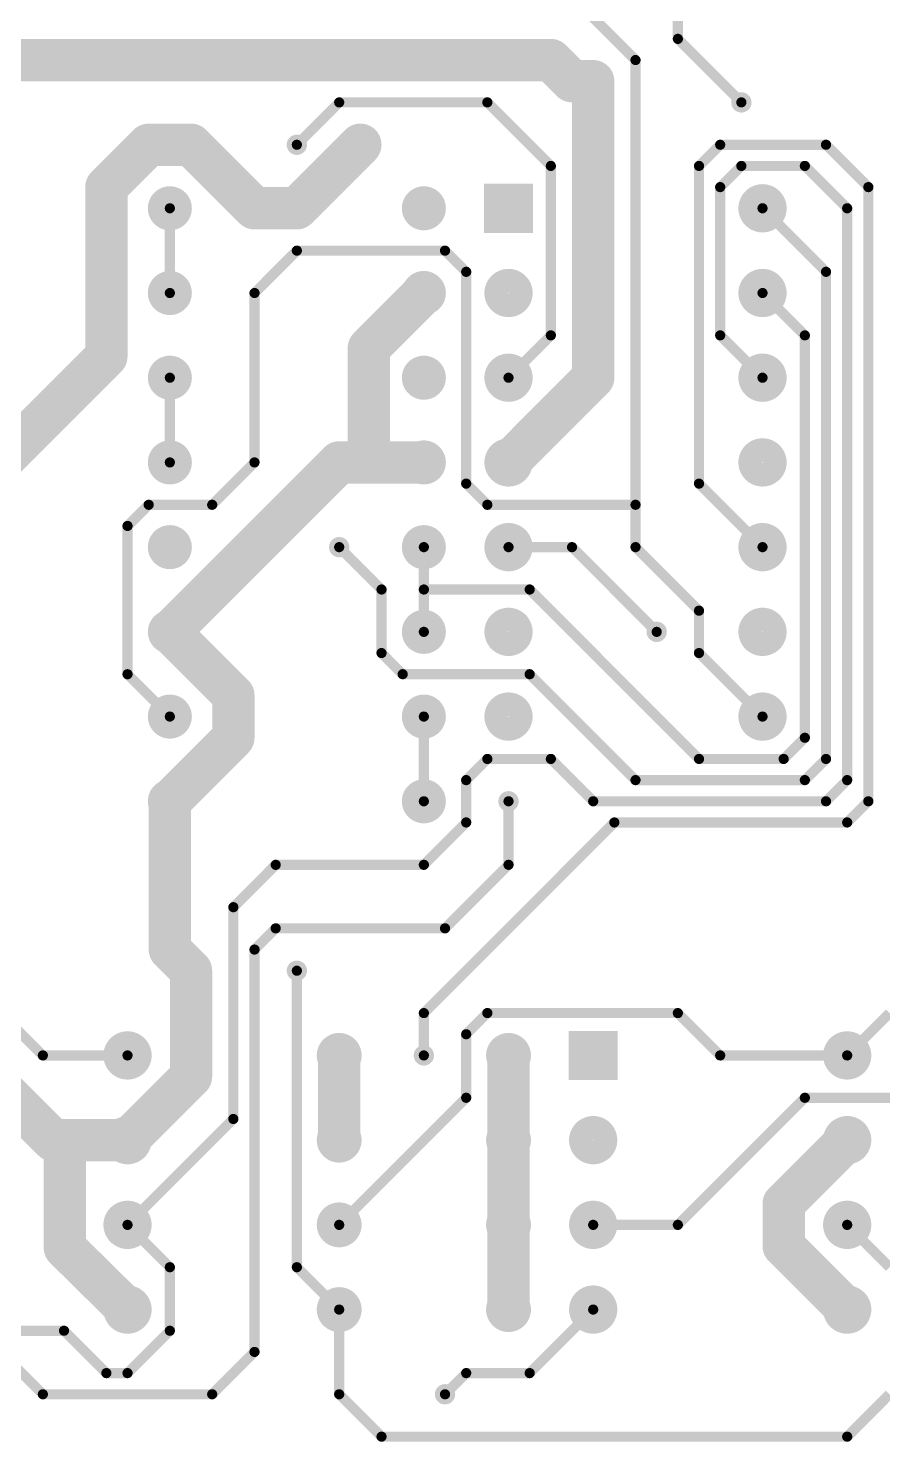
# Model space of a CAD drawing. Extents: x 0.24 to 7.39, y 0.21 to 4.62.
# Drawn here: x 4.829 to 5.838, y 0.365 to 2.034 of the extents above; entities that cross this region are included whole.
import ezdxf

# ---------------------------------------------------------------- set-up
doc = ezdxf.new("R2010")
doc.units = 0

msp = doc.modelspace()

# ---------------------------------------------------------------- linework, layer by layer
at = {"layer": 'BOT'}
for points, const_width in [([(5.596, 2.021), (5.596, 3.021)], 0.012), ([(5.546, 1.996), (5.496, 2.046)], 0.012), ([(4.621, 1.996), (5.446, 1.996)], 0.05), ([(5.446, 1.996), (5.471, 1.971)], 0.05), ([(5.671, 1.946), (5.596, 2.021)], 0.012), ([(5.471, 1.971), (5.496, 1.971)], 0.05), ([(5.496, 1.971), (5.496, 1.621)], 0.05), ([(5.496, 1.971), (5.496, 1.621)], 0.05), ([(5.546, 1.471), (5.546, 1.996)], 0.012), ([(5.146, 1.896), (5.196, 1.946)], 0.012), ([(5.196, 1.946), (5.371, 1.946)], 0.012), ([(5.371, 1.946), (5.446, 1.871)], 0.012), ([(4.971, 1.896), (4.921, 1.846)], 0.05), ([(5.021, 1.896), (4.971, 1.896)], 0.05), ([(5.096, 1.821), (5.021, 1.896)], 0.05), ([(5.221, 1.896), (5.146, 1.821)], 0.05), ([(5.621, 1.871), (5.646, 1.896)], 0.012), ([(5.646, 1.896), (5.771, 1.896)], 0.012), ([(5.771, 1.896), (5.821, 1.846)], 0.012), ([(4.921, 1.846), (4.921, 1.646)], 0.05), ([(5.446, 1.871), (5.446, 1.671)], 0.012), ([(5.621, 1.496), (5.621, 1.871)], 0.012), ([(5.671, 1.871), (5.646, 1.846)], 0.012), ([(5.746, 1.871), (5.671, 1.871)], 0.012), ([(5.796, 1.821), (5.746, 1.871)], 0.012), ([(5.146, 1.821), (5.096, 1.821)], 0.05), ([(5.646, 1.846), (5.646, 1.671)], 0.012), ([(5.821, 1.846), (5.821, 1.121)], 0.012), ([(4.996, 1.721), (4.996, 1.821)], 0.012), ([(5.696, 1.821), (5.771, 1.746)], 0.012), ([(5.796, 1.146), (5.796, 1.821)], 0.012), ([(5.146, 1.771), (5.096, 1.721)], 0.012), ([(5.321, 1.771), (5.146, 1.771)], 0.012), ([(5.346, 1.746), (5.321, 1.771)], 0.012), ([(5.346, 1.496), (5.346, 1.746)], 0.012), ([(5.771, 1.746), (5.771, 1.171)], 0.012), ([(5.296, 1.721), (5.231, 1.656)], 0.05), ([(5.096, 1.721), (5.096, 1.521)], 0.012), ([(5.696, 1.721), (5.746, 1.671)], 0.012), ([(4.921, 1.646), (4.796, 1.521)], 0.05), ([(5.231, 1.656), (5.231, 1.521)], 0.05), ([(5.446, 1.671), (5.396, 1.621)], 0.012), ([(5.646, 1.671), (5.696, 1.621)], 0.012), ([(5.746, 1.671), (5.746, 1.196)], 0.012), ([(5.496, 1.621), (5.396, 1.521)], 0.05), ([(5.496, 1.621), (5.396, 1.521)], 0.05), ([(4.996, 1.521), (4.996, 1.621)], 0.012), ([(5.196, 1.521), (4.996, 1.321)], 0.05), ([(5.231, 1.521), (5.196, 1.521)], 0.05), ([(5.231, 1.521), (5.296, 1.521)], 0.05), ([(5.296, 1.521), (5.231, 1.521)], 0.05), ([(5.096, 1.521), (5.046, 1.471)], 0.012), ([(5.371, 1.471), (5.346, 1.496)], 0.012), ([(5.696, 1.421), (5.621, 1.496)], 0.012), ([(4.971, 1.471), (4.946, 1.446)], 0.012), ([(5.046, 1.471), (4.971, 1.471)], 0.012), ([(5.546, 1.471), (5.371, 1.471)], 0.012), ([(5.546, 1.421), (5.546, 1.471)], 0.012), ([(5.546, 1.421), (5.546, 1.471)], 0.012), ([(4.946, 1.446), (4.946, 1.271)], 0.012), ([(5.246, 1.371), (5.196, 1.421)], 0.012), ([(5.296, 1.371), (5.296, 1.421)], 0.012), ([(5.471, 1.421), (5.396, 1.421)], 0.012), ([(5.571, 1.321), (5.471, 1.421)], 0.012), ([(5.621, 1.346), (5.546, 1.421)], 0.012), ([(5.621, 1.346), (5.546, 1.421)], 0.012), ([(5.246, 1.296), (5.246, 1.371)], 0.012), ([(5.296, 1.321), (5.296, 1.371)], 0.012), ([(5.421, 1.371), (5.296, 1.371)], 0.012), ([(5.296, 1.371), (5.296, 1.321)], 0.012), ([(5.621, 1.171), (5.421, 1.371)], 0.012), ([(5.621, 1.296), (5.621, 1.346)], 0.012), ([(5.621, 1.296), (5.621, 1.346)], 0.012), ([(4.996, 1.321), (5.071, 1.246)], 0.05), ([(5.271, 1.271), (5.246, 1.296)], 0.012), ([(5.696, 1.221), (5.621, 1.296)], 0.012), ([(5.696, 1.221), (5.621, 1.296)], 0.012), ([(4.946, 1.271), (4.996, 1.221)], 0.012), ([(5.071, 1.246), (5.071, 1.196)], 0.05), ([(5.421, 1.271), (5.271, 1.271)], 0.012), ([(5.546, 1.146), (5.421, 1.271)], 0.012), ([(5.071, 1.196), (4.996, 1.121)], 0.05), ([(5.296, 1.121), (5.296, 1.221)], 0.012), ([(5.746, 1.196), (5.721, 1.171)], 0.012), ([(5.346, 1.146), (5.371, 1.171)], 0.012), ([(5.371, 1.171), (5.446, 1.171)], 0.012), ([(5.446, 1.171), (5.496, 1.121)], 0.012), ([(5.721, 1.171), (5.621, 1.171)], 0.012), ([(5.771, 1.171), (5.746, 1.146)], 0.012), ([(5.346, 1.096), (5.346, 1.146)], 0.012), ([(5.746, 1.146), (5.546, 1.146)], 0.012), ([(5.771, 1.121), (5.796, 1.146)], 0.012), ([(4.996, 1.121), (4.996, 0.946)], 0.05), ([(5.396, 1.046), (5.396, 1.121)], 0.012), ([(5.496, 1.121), (5.771, 1.121)], 0.012), ([(5.821, 1.121), (5.796, 1.096)], 0.012), ([(5.296, 1.046), (5.346, 1.096)], 0.012), ([(5.521, 1.096), (5.296, 0.871)], 0.012), ([(5.796, 1.096), (5.521, 1.096)], 0.012), ([(5.071, 0.996), (5.121, 1.046)], 0.012), ([(5.121, 1.046), (5.296, 1.046)], 0.012), ([(5.321, 0.971), (5.396, 1.046)], 0.012), ([(5.071, 0.746), (5.071, 0.996)], 0.012), ([(4.996, 0.946), (5.021, 0.921)], 0.05), ([(5.096, 0.946), (5.121, 0.971)], 0.012), ([(5.121, 0.971), (5.321, 0.971)], 0.012), ([(4.721, 0.946), (4.846, 0.821)], 0.012), ([(5.096, 0.471), (5.096, 0.946)], 0.012), ([(5.021, 0.921), (5.021, 0.796)], 0.05), ([(4.858, 0.721), (4.683, 0.896)], 0.05), ([(5.146, 0.921), (5.146, 0.571)], 0.012), ([(5.296, 0.871), (5.296, 0.821)], 0.012), ([(5.346, 0.846), (5.371, 0.871)], 0.012), ([(5.371, 0.871), (5.596, 0.871)], 0.012), ([(5.596, 0.871), (5.646, 0.821)], 0.012), ([(5.796, 0.821), (5.846, 0.871)], 0.012), ([(5.346, 0.771), (5.346, 0.846)], 0.012), ([(5.196, 0.721), (5.196, 0.821)], 0.05), ([(5.396, 0.721), (5.396, 0.821)], 0.05), ([(4.846, 0.821), (4.946, 0.821)], 0.012), ([(5.021, 0.796), (4.946, 0.721)], 0.05), ([(5.646, 0.821), (5.796, 0.821)], 0.012), ([(5.196, 0.621), (5.346, 0.771)], 0.012), ([(5.596, 0.621), (5.746, 0.771)], 0.012), ([(5.746, 0.771), (5.871, 0.771)], 0.012), ([(4.946, 0.621), (5.071, 0.746)], 0.012), ([(4.872, 0.721), (4.858, 0.721)], 0.05), ([(4.946, 0.721), (4.872, 0.721)], 0.05), ([(4.946, 0.721), (4.872, 0.721)], 0.05), ([(4.872, 0.721), (4.872, 0.594)], 0.05), ([(5.396, 0.621), (5.396, 0.721)], 0.05), ([(5.796, 0.721), (5.721, 0.646)], 0.05), ([(5.721, 0.646), (5.721, 0.596)], 0.05), ([(5.396, 0.521), (5.396, 0.621)], 0.05), ([(4.872, 0.594), (4.946, 0.521)], 0.05), ([(4.996, 0.571), (4.946, 0.621)], 0.012), ([(5.496, 0.621), (5.596, 0.621)], 0.012), ([(5.721, 0.596), (5.796, 0.521)], 0.05), ([(5.846, 0.571), (5.796, 0.621)], 0.012), ([(4.996, 0.496), (4.996, 0.571)], 0.012), ([(5.146, 0.571), (5.196, 0.521)], 0.012), ([(5.196, 0.521), (5.196, 0.421)], 0.012), ([(5.496, 0.521), (5.421, 0.446)], 0.012), ([(4.746, 0.496), (4.871, 0.496)], 0.012), ([(4.871, 0.496), (4.921, 0.446)], 0.012), ([(4.946, 0.446), (4.996, 0.496)], 0.012), ([(4.796, 0.471), (4.846, 0.421)], 0.012), ([(5.046, 0.421), (5.096, 0.471)], 0.012), ([(4.921, 0.446), (4.946, 0.446)], 0.012), ([(5.346, 0.446), (5.321, 0.421)], 0.012), ([(5.421, 0.446), (5.346, 0.446)], 0.012), ([(4.846, 0.421), (5.046, 0.421)], 0.012), ([(5.196, 0.421), (5.246, 0.371)], 0.012), ([(5.796, 0.371), (5.846, 0.421)], 0.012), ([(5.246, 0.371), (5.796, 0.371)], 0.012)]:
    msp.add_lwpolyline(points, dxfattribs=dict(at, const_width=const_width))
for points, const_width in [([(5.4335, 1.996, 1), (5.4585, 1.996, 1)], 0.025), ([(5.4335, 1.996, 1), (5.4585, 1.996, 1)], 0.025), ([(5.593, 2.021, 1), (5.599, 2.021, 1)], 0.006), ([(5.593, 2.021, 1), (5.599, 2.021, 1)], 0.006), ([(5.4585, 1.971, 1), (5.4835, 1.971, 1)], 0.025), ([(5.4585, 1.971, 1), (5.4835, 1.971, 1)], 0.025), ([(5.4835, 1.971, 1), (5.5085, 1.971, 1)], 0.025), ([(5.4835, 1.971, 1), (5.5085, 1.971, 1)], 0.025), ([(5.4835, 1.971, 1), (5.5085, 1.971, 1)], 0.025), ([(5.543, 1.996, 1), (5.549, 1.996, 1)], 0.006), ([(5.543, 1.996, 1), (5.549, 1.996, 1)], 0.006), ([(5.49, 1.971, 1), (5.502, 1.971, 1)], 0.012), ([(5.665, 1.946, 1), (5.677, 1.946, 1)], 0.012), ([(5.193, 1.946, 1), (5.199, 1.946, 1)], 0.006), ([(5.193, 1.946, 1), (5.199, 1.946, 1)], 0.006), ([(5.368, 1.946, 1), (5.374, 1.946, 1)], 0.006), ([(5.368, 1.946, 1), (5.374, 1.946, 1)], 0.006), ([(5.668, 1.946, 1), (5.674, 1.946, 1)], 0.006), ([(4.9585, 1.896, 1), (4.9835, 1.896, 1)], 0.025), ([(4.9585, 1.896, 1), (4.9835, 1.896, 1)], 0.025), ([(5.0085, 1.896, 1), (5.0335, 1.896, 1)], 0.025), ([(5.0085, 1.896, 1), (5.0335, 1.896, 1)], 0.025), ([(5.2085, 1.896, 1), (5.2335, 1.896, 1)], 0.025), ([(5.14, 1.896, 1), (5.152, 1.896, 1)], 0.012), ([(5.215, 1.896, 1), (5.227, 1.896, 1)], 0.012), ([(5.143, 1.896, 1), (5.149, 1.896, 1)], 0.006), ([(5.643, 1.896, 1), (5.649, 1.896, 1)], 0.006), ([(5.643, 1.896, 1), (5.649, 1.896, 1)], 0.006), ([(5.768, 1.896, 1), (5.774, 1.896, 1)], 0.006), ([(5.768, 1.896, 1), (5.774, 1.896, 1)], 0.006), ([(4.9085, 1.846, 1), (4.9335, 1.846, 1)], 0.025), ([(4.9085, 1.846, 1), (4.9335, 1.846, 1)], 0.025), ([(5.443, 1.871, 1), (5.449, 1.871, 1)], 0.006), ([(5.443, 1.871, 1), (5.449, 1.871, 1)], 0.006), ([(5.618, 1.871, 1), (5.624, 1.871, 1)], 0.006), ([(5.618, 1.871, 1), (5.624, 1.871, 1)], 0.006), ([(5.668, 1.871, 1), (5.674, 1.871, 1)], 0.006), ([(5.668, 1.871, 1), (5.674, 1.871, 1)], 0.006), ([(5.743, 1.871, 1), (5.749, 1.871, 1)], 0.006), ([(5.743, 1.871, 1), (5.749, 1.871, 1)], 0.006), ([(4.983, 1.821, 1), (5.009, 1.821, 1)], 0.026), ([(5.0835, 1.821, 1), (5.1085, 1.821, 1)], 0.025), ([(5.0835, 1.821, 1), (5.1085, 1.821, 1)], 0.025), ([(5.1335, 1.821, 1), (5.1585, 1.821, 1)], 0.025), ([(5.1335, 1.821, 1), (5.1585, 1.821, 1)], 0.025), ([(5.283, 1.821, 1), (5.309, 1.821, 1)], 0.026), ([(5.643, 1.846, 1), (5.649, 1.846, 1)], 0.006), ([(5.643, 1.846, 1), (5.649, 1.846, 1)], 0.006), ([(5.682, 1.821, 1), (5.71, 1.821, 1)], 0.029), ([(5.818, 1.846, 1), (5.824, 1.846, 1)], 0.006), ([(5.818, 1.846, 1), (5.824, 1.846, 1)], 0.006), ([(4.993, 1.821, 1), (4.999, 1.821, 1)], 0.006), ([(5.693, 1.821, 1), (5.699, 1.821, 1)], 0.006), ([(5.793, 1.821, 1), (5.799, 1.821, 1)], 0.006), ([(5.793, 1.821, 1), (5.799, 1.821, 1)], 0.006), ([(5.143, 1.771, 1), (5.149, 1.771, 1)], 0.006), ([(5.143, 1.771, 1), (5.149, 1.771, 1)], 0.006), ([(5.318, 1.771, 1), (5.324, 1.771, 1)], 0.006), ([(5.318, 1.771, 1), (5.324, 1.771, 1)], 0.006), ([(5.343, 1.746, 1), (5.349, 1.746, 1)], 0.006), ([(5.343, 1.746, 1), (5.349, 1.746, 1)], 0.006), ([(5.768, 1.746, 1), (5.774, 1.746, 1)], 0.006), ([(5.768, 1.746, 1), (5.774, 1.746, 1)], 0.006), ([(4.983, 1.721, 1), (5.009, 1.721, 1)], 0.026), ([(5.283, 1.721, 1), (5.309, 1.721, 1)], 0.026), ([(5.2835, 1.721, 1), (5.3085, 1.721, 1)], 0.025), ([(5.382, 1.721, 1), (5.41, 1.721, 1)], 0.029), ([(5.682, 1.721, 1), (5.71, 1.721, 1)], 0.029), ([(4.993, 1.721, 1), (4.999, 1.721, 1)], 0.006), ([(5.093, 1.721, 1), (5.099, 1.721, 1)], 0.006), ([(5.093, 1.721, 1), (5.099, 1.721, 1)], 0.006), ([(5.693, 1.721, 1), (5.699, 1.721, 1)], 0.006), ([(4.9085, 1.646, 1), (4.9335, 1.646, 1)], 0.025), ([(4.9085, 1.646, 1), (4.9335, 1.646, 1)], 0.025), ([(5.2185, 1.656, 1), (5.2435, 1.656, 1)], 0.025), ([(5.2185, 1.656, 1), (5.2435, 1.656, 1)], 0.025), ([(5.443, 1.671, 1), (5.449, 1.671, 1)], 0.006), ([(5.443, 1.671, 1), (5.449, 1.671, 1)], 0.006), ([(5.643, 1.671, 1), (5.649, 1.671, 1)], 0.006), ([(5.643, 1.671, 1), (5.649, 1.671, 1)], 0.006), ([(5.743, 1.671, 1), (5.749, 1.671, 1)], 0.006), ([(5.743, 1.671, 1), (5.749, 1.671, 1)], 0.006), ([(4.983, 1.621, 1), (5.009, 1.621, 1)], 0.026), ([(5.283, 1.621, 1), (5.309, 1.621, 1)], 0.026), ([(5.382, 1.621, 1), (5.41, 1.621, 1)], 0.029), ([(5.4835, 1.621, 1), (5.5085, 1.621, 1)], 0.025), ([(5.4835, 1.621, 1), (5.5085, 1.621, 1)], 0.025), ([(5.4835, 1.621, 1), (5.5085, 1.621, 1)], 0.025), ([(5.4835, 1.621, 1), (5.5085, 1.621, 1)], 0.025), ([(5.682, 1.621, 1), (5.71, 1.621, 1)], 0.029), ([(4.993, 1.621, 1), (4.999, 1.621, 1)], 0.006), ([(5.393, 1.621, 1), (5.399, 1.621, 1)], 0.006), ([(5.693, 1.621, 1), (5.699, 1.621, 1)], 0.006), ([(4.983, 1.521, 1), (5.009, 1.521, 1)], 0.026), ([(5.1835, 1.521, 1), (5.2085, 1.521, 1)], 0.025), ([(5.1835, 1.521, 1), (5.2085, 1.521, 1)], 0.025), ([(5.2185, 1.521, 1), (5.2435, 1.521, 1)], 0.025), ([(5.2185, 1.521, 1), (5.2435, 1.521, 1)], 0.025), ([(5.2185, 1.521, 1), (5.2435, 1.521, 1)], 0.025), ([(5.2185, 1.521, 1), (5.2435, 1.521, 1)], 0.025), ([(5.283, 1.521, 1), (5.309, 1.521, 1)], 0.026), ([(5.2835, 1.521, 1), (5.3085, 1.521, 1)], 0.025), ([(5.2835, 1.521, 1), (5.3085, 1.521, 1)], 0.025), ([(5.382, 1.521, 1), (5.41, 1.521, 1)], 0.029), ([(5.3835, 1.521, 1), (5.4085, 1.521, 1)], 0.025), ([(5.3835, 1.521, 1), (5.4085, 1.521, 1)], 0.025), ([(5.682, 1.521, 1), (5.71, 1.521, 1)], 0.029), ([(4.993, 1.521, 1), (4.999, 1.521, 1)], 0.006), ([(5.093, 1.521, 1), (5.099, 1.521, 1)], 0.006), ([(5.093, 1.521, 1), (5.099, 1.521, 1)], 0.006), ([(5.343, 1.496, 1), (5.349, 1.496, 1)], 0.006), ([(5.343, 1.496, 1), (5.349, 1.496, 1)], 0.006), ([(5.618, 1.496, 1), (5.624, 1.496, 1)], 0.006), ([(5.618, 1.496, 1), (5.624, 1.496, 1)], 0.006), ([(4.968, 1.471, 1), (4.974, 1.471, 1)], 0.006), ([(4.968, 1.471, 1), (4.974, 1.471, 1)], 0.006), ([(5.043, 1.471, 1), (5.049, 1.471, 1)], 0.006), ([(5.043, 1.471, 1), (5.049, 1.471, 1)], 0.006), ([(5.368, 1.471, 1), (5.374, 1.471, 1)], 0.006), ([(5.368, 1.471, 1), (5.374, 1.471, 1)], 0.006), ([(5.543, 1.471, 1), (5.549, 1.471, 1)], 0.006), ([(5.543, 1.471, 1), (5.549, 1.471, 1)], 0.006), ([(5.543, 1.471, 1), (5.549, 1.471, 1)], 0.006), ([(5.543, 1.471, 1), (5.549, 1.471, 1)], 0.006), ([(4.943, 1.446, 1), (4.949, 1.446, 1)], 0.006), ([(4.943, 1.446, 1), (4.949, 1.446, 1)], 0.006), ([(4.983, 1.421, 1), (5.009, 1.421, 1)], 0.026), ([(5.283, 1.421, 1), (5.309, 1.421, 1)], 0.026), ([(5.382, 1.421, 1), (5.41, 1.421, 1)], 0.029), ([(5.682, 1.421, 1), (5.71, 1.421, 1)], 0.029), ([(5.19, 1.421, 1), (5.202, 1.421, 1)], 0.012), ([(5.193, 1.421, 1), (5.199, 1.421, 1)], 0.006), ([(5.293, 1.421, 1), (5.299, 1.421, 1)], 0.006), ([(5.393, 1.421, 1), (5.399, 1.421, 1)], 0.006), ([(5.468, 1.421, 1), (5.474, 1.421, 1)], 0.006), ([(5.468, 1.421, 1), (5.474, 1.421, 1)], 0.006), ([(5.543, 1.421, 1), (5.549, 1.421, 1)], 0.006), ([(5.543, 1.421, 1), (5.549, 1.421, 1)], 0.006), ([(5.543, 1.421, 1), (5.549, 1.421, 1)], 0.006), ([(5.543, 1.421, 1), (5.549, 1.421, 1)], 0.006), ([(5.693, 1.421, 1), (5.699, 1.421, 1)], 0.006), ([(5.243, 1.371, 1), (5.249, 1.371, 1)], 0.006), ([(5.243, 1.371, 1), (5.249, 1.371, 1)], 0.006), ([(5.293, 1.371, 1), (5.299, 1.371, 1)], 0.006), ([(5.293, 1.371, 1), (5.299, 1.371, 1)], 0.006), ([(5.293, 1.371, 1), (5.299, 1.371, 1)], 0.006), ([(5.293, 1.371, 1), (5.299, 1.371, 1)], 0.006), ([(5.418, 1.371, 1), (5.424, 1.371, 1)], 0.006), ([(5.418, 1.371, 1), (5.424, 1.371, 1)], 0.006), ([(5.618, 1.346, 1), (5.624, 1.346, 1)], 0.006), ([(5.618, 1.346, 1), (5.624, 1.346, 1)], 0.006), ([(5.618, 1.346, 1), (5.624, 1.346, 1)], 0.006), ([(5.618, 1.346, 1), (5.624, 1.346, 1)], 0.006), ([(4.983, 1.321, 1), (5.009, 1.321, 1)], 0.026), ([(4.9835, 1.321, 1), (5.0085, 1.321, 1)], 0.025), ([(4.9835, 1.321, 1), (5.0085, 1.321, 1)], 0.025), ([(5.283, 1.321, 1), (5.309, 1.321, 1)], 0.026), ([(5.382, 1.321, 1), (5.41, 1.321, 1)], 0.029), ([(5.682, 1.321, 1), (5.71, 1.321, 1)], 0.029), ([(5.293, 1.321, 1), (5.299, 1.321, 1)], 0.006), ([(5.293, 1.321, 1), (5.299, 1.321, 1)], 0.006), ([(5.565, 1.321, 1), (5.577, 1.321, 1)], 0.012), ([(5.568, 1.321, 1), (5.574, 1.321, 1)], 0.006), ([(5.243, 1.296, 1), (5.249, 1.296, 1)], 0.006), ([(5.243, 1.296, 1), (5.249, 1.296, 1)], 0.006), ([(5.618, 1.296, 1), (5.624, 1.296, 1)], 0.006), ([(5.618, 1.296, 1), (5.624, 1.296, 1)], 0.006), ([(5.618, 1.296, 1), (5.624, 1.296, 1)], 0.006), ([(5.618, 1.296, 1), (5.624, 1.296, 1)], 0.006), ([(4.943, 1.271, 1), (4.949, 1.271, 1)], 0.006), ([(4.943, 1.271, 1), (4.949, 1.271, 1)], 0.006), ([(5.0585, 1.246, 1), (5.0835, 1.246, 1)], 0.025), ([(5.0585, 1.246, 1), (5.0835, 1.246, 1)], 0.025), ([(5.268, 1.271, 1), (5.274, 1.271, 1)], 0.006), ([(5.268, 1.271, 1), (5.274, 1.271, 1)], 0.006), ([(5.418, 1.271, 1), (5.424, 1.271, 1)], 0.006), ([(5.418, 1.271, 1), (5.424, 1.271, 1)], 0.006), ([(4.983, 1.221, 1), (5.009, 1.221, 1)], 0.026), ([(5.283, 1.221, 1), (5.309, 1.221, 1)], 0.026), ([(5.382, 1.221, 1), (5.41, 1.221, 1)], 0.029), ([(5.682, 1.221, 1), (5.71, 1.221, 1)], 0.029), ([(4.993, 1.221, 1), (4.999, 1.221, 1)], 0.006), ([(5.0585, 1.196, 1), (5.0835, 1.196, 1)], 0.025), ([(5.0585, 1.196, 1), (5.0835, 1.196, 1)], 0.025), ([(5.293, 1.221, 1), (5.299, 1.221, 1)], 0.006), ([(5.693, 1.221, 1), (5.699, 1.221, 1)], 0.006), ([(5.693, 1.221, 1), (5.699, 1.221, 1)], 0.006), ([(5.743, 1.196, 1), (5.749, 1.196, 1)], 0.006), ([(5.743, 1.196, 1), (5.749, 1.196, 1)], 0.006), ([(5.368, 1.171, 1), (5.374, 1.171, 1)], 0.006), ([(5.368, 1.171, 1), (5.374, 1.171, 1)], 0.006), ([(5.443, 1.171, 1), (5.449, 1.171, 1)], 0.006), ([(5.443, 1.171, 1), (5.449, 1.171, 1)], 0.006), ([(5.618, 1.171, 1), (5.624, 1.171, 1)], 0.006), ([(5.618, 1.171, 1), (5.624, 1.171, 1)], 0.006), ([(5.718, 1.171, 1), (5.724, 1.171, 1)], 0.006), ([(5.718, 1.171, 1), (5.724, 1.171, 1)], 0.006), ([(5.768, 1.171, 1), (5.774, 1.171, 1)], 0.006), ([(5.768, 1.171, 1), (5.774, 1.171, 1)], 0.006), ([(5.343, 1.146, 1), (5.349, 1.146, 1)], 0.006), ([(5.343, 1.146, 1), (5.349, 1.146, 1)], 0.006), ([(5.543, 1.146, 1), (5.549, 1.146, 1)], 0.006), ([(5.543, 1.146, 1), (5.549, 1.146, 1)], 0.006), ([(5.743, 1.146, 1), (5.749, 1.146, 1)], 0.006), ([(5.743, 1.146, 1), (5.749, 1.146, 1)], 0.006), ([(5.793, 1.146, 1), (5.799, 1.146, 1)], 0.006), ([(5.793, 1.146, 1), (5.799, 1.146, 1)], 0.006), ([(4.983, 1.121, 1), (5.009, 1.121, 1)], 0.026), ([(4.9835, 1.121, 1), (5.0085, 1.121, 1)], 0.025), ([(4.9835, 1.121, 1), (5.0085, 1.121, 1)], 0.025), ([(5.283, 1.121, 1), (5.309, 1.121, 1)], 0.026), ([(5.293, 1.121, 1), (5.299, 1.121, 1)], 0.006), ([(5.39, 1.121, 1), (5.402, 1.121, 1)], 0.012), ([(5.393, 1.121, 1), (5.399, 1.121, 1)], 0.006), ([(5.493, 1.121, 1), (5.499, 1.121, 1)], 0.006), ([(5.493, 1.121, 1), (5.499, 1.121, 1)], 0.006), ([(5.768, 1.121, 1), (5.774, 1.121, 1)], 0.006), ([(5.768, 1.121, 1), (5.774, 1.121, 1)], 0.006), ([(5.818, 1.121, 1), (5.824, 1.121, 1)], 0.006), ([(5.818, 1.121, 1), (5.824, 1.121, 1)], 0.006), ([(5.343, 1.096, 1), (5.349, 1.096, 1)], 0.006), ([(5.343, 1.096, 1), (5.349, 1.096, 1)], 0.006), ([(5.518, 1.096, 1), (5.524, 1.096, 1)], 0.006), ([(5.518, 1.096, 1), (5.524, 1.096, 1)], 0.006), ([(5.793, 1.096, 1), (5.799, 1.096, 1)], 0.006), ([(5.793, 1.096, 1), (5.799, 1.096, 1)], 0.006), ([(5.118, 1.046, 1), (5.124, 1.046, 1)], 0.006), ([(5.118, 1.046, 1), (5.124, 1.046, 1)], 0.006), ([(5.293, 1.046, 1), (5.299, 1.046, 1)], 0.006), ([(5.293, 1.046, 1), (5.299, 1.046, 1)], 0.006), ([(5.393, 1.046, 1), (5.399, 1.046, 1)], 0.006), ([(5.393, 1.046, 1), (5.399, 1.046, 1)], 0.006), ([(5.068, 0.996, 1), (5.074, 0.996, 1)], 0.006), ([(5.068, 0.996, 1), (5.074, 0.996, 1)], 0.006), ([(4.9835, 0.946, 1), (5.0085, 0.946, 1)], 0.025), ([(4.9835, 0.946, 1), (5.0085, 0.946, 1)], 0.025), ([(5.118, 0.971, 1), (5.124, 0.971, 1)], 0.006), ([(5.118, 0.971, 1), (5.124, 0.971, 1)], 0.006), ([(5.318, 0.971, 1), (5.324, 0.971, 1)], 0.006), ([(5.318, 0.971, 1), (5.324, 0.971, 1)], 0.006), ([(5.093, 0.946, 1), (5.099, 0.946, 1)], 0.006), ([(5.093, 0.946, 1), (5.099, 0.946, 1)], 0.006), ([(5.0085, 0.921, 1), (5.0335, 0.921, 1)], 0.025), ([(5.0085, 0.921, 1), (5.0335, 0.921, 1)], 0.025), ([(5.14, 0.921, 1), (5.152, 0.921, 1)], 0.012), ([(5.143, 0.921, 1), (5.149, 0.921, 1)], 0.006), ([(5.293, 0.871, 1), (5.299, 0.871, 1)], 0.006), ([(5.293, 0.871, 1), (5.299, 0.871, 1)], 0.006), ([(5.368, 0.871, 1), (5.374, 0.871, 1)], 0.006), ([(5.368, 0.871, 1), (5.374, 0.871, 1)], 0.006), ([(5.593, 0.871, 1), (5.599, 0.871, 1)], 0.006), ([(5.593, 0.871, 1), (5.599, 0.871, 1)], 0.006), ([(5.343, 0.846, 1), (5.349, 0.846, 1)], 0.006), ([(5.343, 0.846, 1), (5.349, 0.846, 1)], 0.006), ([(4.932, 0.821, 1), (4.96, 0.821, 1)], 0.029), ([(5.183, 0.821, 1), (5.209, 0.821, 1)], 0.027), ([(5.1835, 0.821, 1), (5.2085, 0.821, 1)], 0.025), ([(5.383, 0.821, 1), (5.409, 0.821, 1)], 0.027), ([(5.3835, 0.821, 1), (5.4085, 0.821, 1)], 0.025), ([(5.782, 0.821, 1), (5.81, 0.821, 1)], 0.029), ([(4.843, 0.821, 1), (4.849, 0.821, 1)], 0.006), ([(4.843, 0.821, 1), (4.849, 0.821, 1)], 0.006), ([(4.943, 0.821, 1), (4.949, 0.821, 1)], 0.006), ([(5.0085, 0.796, 1), (5.0335, 0.796, 1)], 0.025), ([(5.0085, 0.796, 1), (5.0335, 0.796, 1)], 0.025), ([(5.29, 0.821, 1), (5.302, 0.821, 1)], 0.012), ([(5.293, 0.821, 1), (5.299, 0.821, 1)], 0.006), ([(5.643, 0.821, 1), (5.649, 0.821, 1)], 0.006), ([(5.643, 0.821, 1), (5.649, 0.821, 1)], 0.006), ([(5.793, 0.821, 1), (5.799, 0.821, 1)], 0.006), ([(5.793, 0.821, 1), (5.799, 0.821, 1)], 0.006), ([(5.343, 0.771, 1), (5.349, 0.771, 1)], 0.006), ([(5.343, 0.771, 1), (5.349, 0.771, 1)], 0.006), ([(5.743, 0.771, 1), (5.749, 0.771, 1)], 0.006), ([(5.743, 0.771, 1), (5.749, 0.771, 1)], 0.006), ([(5.068, 0.746, 1), (5.074, 0.746, 1)], 0.006), ([(5.068, 0.746, 1), (5.074, 0.746, 1)], 0.006), ([(4.8455, 0.721, 1), (4.8705, 0.721, 1)], 0.025), ([(4.8455, 0.721, 1), (4.8705, 0.721, 1)], 0.025), ([(4.8595, 0.721, 1), (4.8845, 0.721, 1)], 0.025), ([(4.8595, 0.721, 1), (4.8845, 0.721, 1)], 0.025), ([(4.8595, 0.721, 1), (4.8845, 0.721, 1)], 0.025), ([(4.8595, 0.721, 1), (4.8845, 0.721, 1)], 0.025), ([(4.932, 0.721, 1), (4.96, 0.721, 1)], 0.029), ([(4.9335, 0.721, 1), (4.9585, 0.721, 1)], 0.025), ([(4.9335, 0.721, 1), (4.9585, 0.721, 1)], 0.025), ([(4.9335, 0.721, 1), (4.9585, 0.721, 1)], 0.025), ([(5.183, 0.721, 1), (5.209, 0.721, 1)], 0.027), ([(5.1835, 0.721, 1), (5.2085, 0.721, 1)], 0.025), ([(5.383, 0.721, 1), (5.409, 0.721, 1)], 0.027), ([(5.3835, 0.721, 1), (5.4085, 0.721, 1)], 0.025), ([(5.3835, 0.721, 1), (5.4085, 0.721, 1)], 0.025), ([(5.482, 0.721, 1), (5.51, 0.721, 1)], 0.029), ([(5.782, 0.721, 1), (5.81, 0.721, 1)], 0.029), ([(5.7835, 0.721, 1), (5.8085, 0.721, 1)], 0.025), ([(5.7085, 0.646, 1), (5.7335, 0.646, 1)], 0.025), ([(5.7085, 0.646, 1), (5.7335, 0.646, 1)], 0.025), ([(4.932, 0.621, 1), (4.96, 0.621, 1)], 0.029), ([(5.183, 0.621, 1), (5.209, 0.621, 1)], 0.027), ([(5.383, 0.621, 1), (5.409, 0.621, 1)], 0.027), ([(5.3835, 0.621, 1), (5.4085, 0.621, 1)], 0.025), ([(5.3835, 0.621, 1), (5.4085, 0.621, 1)], 0.025), ([(5.482, 0.621, 1), (5.51, 0.621, 1)], 0.029), ([(5.782, 0.621, 1), (5.81, 0.621, 1)], 0.029), ([(4.8595, 0.594, 1), (4.8845, 0.594, 1)], 0.025), ([(4.8595, 0.594, 1), (4.8845, 0.594, 1)], 0.025), ([(4.943, 0.621, 1), (4.949, 0.621, 1)], 0.006), ([(4.943, 0.621, 1), (4.949, 0.621, 1)], 0.006), ([(5.193, 0.621, 1), (5.199, 0.621, 1)], 0.006), ([(5.493, 0.621, 1), (5.499, 0.621, 1)], 0.006), ([(5.593, 0.621, 1), (5.599, 0.621, 1)], 0.006), ([(5.593, 0.621, 1), (5.599, 0.621, 1)], 0.006), ([(5.7085, 0.596, 1), (5.7335, 0.596, 1)], 0.025), ([(5.7085, 0.596, 1), (5.7335, 0.596, 1)], 0.025), ([(5.793, 0.621, 1), (5.799, 0.621, 1)], 0.006), ([(4.993, 0.571, 1), (4.999, 0.571, 1)], 0.006), ([(4.993, 0.571, 1), (4.999, 0.571, 1)], 0.006), ([(5.143, 0.571, 1), (5.149, 0.571, 1)], 0.006), ([(5.143, 0.571, 1), (5.149, 0.571, 1)], 0.006), ([(4.932, 0.521, 1), (4.96, 0.521, 1)], 0.029), ([(4.9335, 0.521, 1), (4.9585, 0.521, 1)], 0.025), ([(5.183, 0.521, 1), (5.209, 0.521, 1)], 0.027), ([(5.383, 0.521, 1), (5.409, 0.521, 1)], 0.027), ([(5.3835, 0.521, 1), (5.4085, 0.521, 1)], 0.025), ([(5.482, 0.521, 1), (5.51, 0.521, 1)], 0.029), ([(5.782, 0.521, 1), (5.81, 0.521, 1)], 0.029), ([(5.7835, 0.521, 1), (5.8085, 0.521, 1)], 0.025), ([(5.193, 0.521, 1), (5.199, 0.521, 1)], 0.006), ([(5.193, 0.521, 1), (5.199, 0.521, 1)], 0.006), ([(5.493, 0.521, 1), (5.499, 0.521, 1)], 0.006), ([(4.868, 0.496, 1), (4.874, 0.496, 1)], 0.006), ([(4.868, 0.496, 1), (4.874, 0.496, 1)], 0.006), ([(4.993, 0.496, 1), (4.999, 0.496, 1)], 0.006), ([(4.993, 0.496, 1), (4.999, 0.496, 1)], 0.006), ([(5.093, 0.471, 1), (5.099, 0.471, 1)], 0.006), ([(5.093, 0.471, 1), (5.099, 0.471, 1)], 0.006), ([(4.918, 0.446, 1), (4.924, 0.446, 1)], 0.006), ([(4.918, 0.446, 1), (4.924, 0.446, 1)], 0.006), ([(4.943, 0.446, 1), (4.949, 0.446, 1)], 0.006), ([(4.943, 0.446, 1), (4.949, 0.446, 1)], 0.006), ([(5.343, 0.446, 1), (5.349, 0.446, 1)], 0.006), ([(5.343, 0.446, 1), (5.349, 0.446, 1)], 0.006), ([(5.418, 0.446, 1), (5.424, 0.446, 1)], 0.006), ([(5.418, 0.446, 1), (5.424, 0.446, 1)], 0.006), ([(4.843, 0.421, 1), (4.849, 0.421, 1)], 0.006), ([(4.843, 0.421, 1), (4.849, 0.421, 1)], 0.006), ([(5.043, 0.421, 1), (5.049, 0.421, 1)], 0.006), ([(5.043, 0.421, 1), (5.049, 0.421, 1)], 0.006), ([(5.193, 0.421, 1), (5.199, 0.421, 1)], 0.006), ([(5.193, 0.421, 1), (5.199, 0.421, 1)], 0.006), ([(5.315, 0.421, 1), (5.327, 0.421, 1)], 0.012), ([(5.318, 0.421, 1), (5.324, 0.421, 1)], 0.006), ([(5.243, 0.371, 1), (5.249, 0.371, 1)], 0.006), ([(5.243, 0.371, 1), (5.249, 0.371, 1)], 0.006), ([(5.793, 0.371, 1), (5.799, 0.371, 1)], 0.006), ([(5.793, 0.371, 1), (5.799, 0.371, 1)], 0.006)]:
    msp.add_lwpolyline(points, format="xyb", close=True, dxfattribs=dict(at, const_width=const_width))
for points in [[(5.367, 1.792), (5.425, 1.792), (5.367, 1.85), (5.425, 1.85)], [(5.467, 0.792), (5.525, 0.792), (5.467, 0.85), (5.525, 0.85)]]:
    msp.add_solid(points, dxfattribs=at)

doc.saveas('drawing.dxf')
